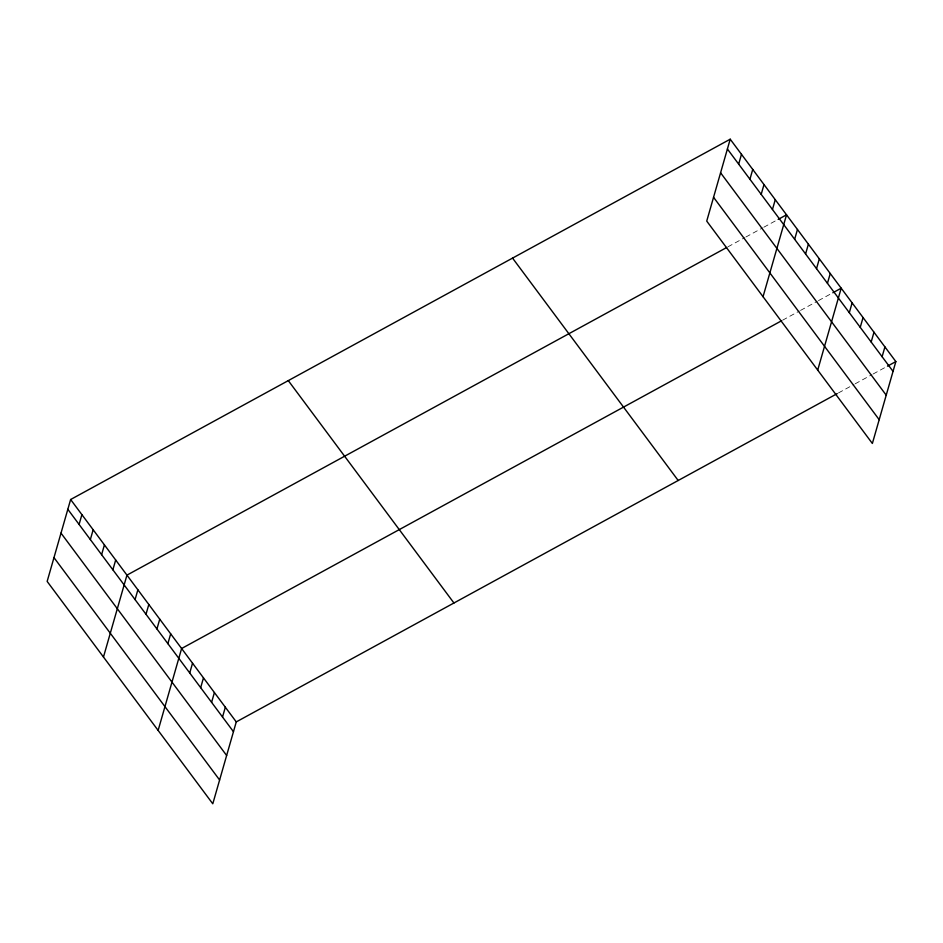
<?xml version="1.0" encoding="UTF-8"?>
<svg xmlns="http://www.w3.org/2000/svg" width="943" height="943" viewBox="0 0 943 943"><rect width="100%" height="100%" fill="white"/><g stroke="black" fill="none" stroke-linecap="round" stroke-linejoin="round"><path stroke-width="0.71" stroke-dasharray="4.71 3.54" d="M727.925 246.83L744.675 237.683M745.866 237.023L762.604 227.876M763.806 227.228L776.961 220.037M782.584 320.207L799.334 311.06M800.524 310.412L817.275 301.265M818.465 300.617L831.62 293.426M838.445 392.948L853.993 384.449M855.183 383.801L871.933 374.654M873.124 373.994L886.279 366.815"/><path stroke-width="1.41" d="M730.212 139.199L706.731 221.098L872.369 443.481L895.85 361.582L730.212 139.199L70.631 499.519L47.15 581.418L212.788 803.801L236.269 721.902L837.254 393.596M79.082 524.438L81.9 514.642M90.351 539.561L93.157 529.766M101.608 554.684L104.425 544.889M112.877 569.808L115.683 560.012M103.471 657.023L126.951 575.136L726.735 247.479M135.073 599.607L137.878 589.811M146 614.282L148.817 604.487M156.939 628.957L159.744 619.162M167.866 643.645L170.683 633.837M158.129 730.412L181.61 648.513L781.393 320.868M189.732 672.996L192.537 663.2M200.67 687.671L203.476 677.876M211.597 702.346L214.403 692.551M222.524 717.022L225.342 707.226M738.664 164.129L741.481 154.322M749.933 179.241L752.738 169.445M761.19 194.364L764.007 184.569M772.458 209.487L775.264 199.692M763.04 296.703L786.533 214.815L778.152 219.389M794.654 239.286L797.46 229.491M805.581 253.962L808.399 244.166M816.52 268.649L819.326 258.842M827.447 283.324L830.253 273.517M817.711 370.092L841.191 288.204L832.822 292.778M849.313 312.675L852.118 302.88M860.24 327.351L863.057 317.555M871.179 342.026L873.984 332.231M882.106 356.713L884.923 346.906M887.481 366.155L895.85 361.582M727.407 149.006L893.045 371.389M720.582 172.793L886.22 395.176M713.556 197.299L879.194 419.694M512.556 258.111L678.194 480.494M288.299 380.618L453.937 603.001M70.631 499.519L236.269 721.902M67.825 509.314L233.463 731.697M61 533.113L226.638 755.496M53.975 557.619L219.613 780.002"/></g></svg>
